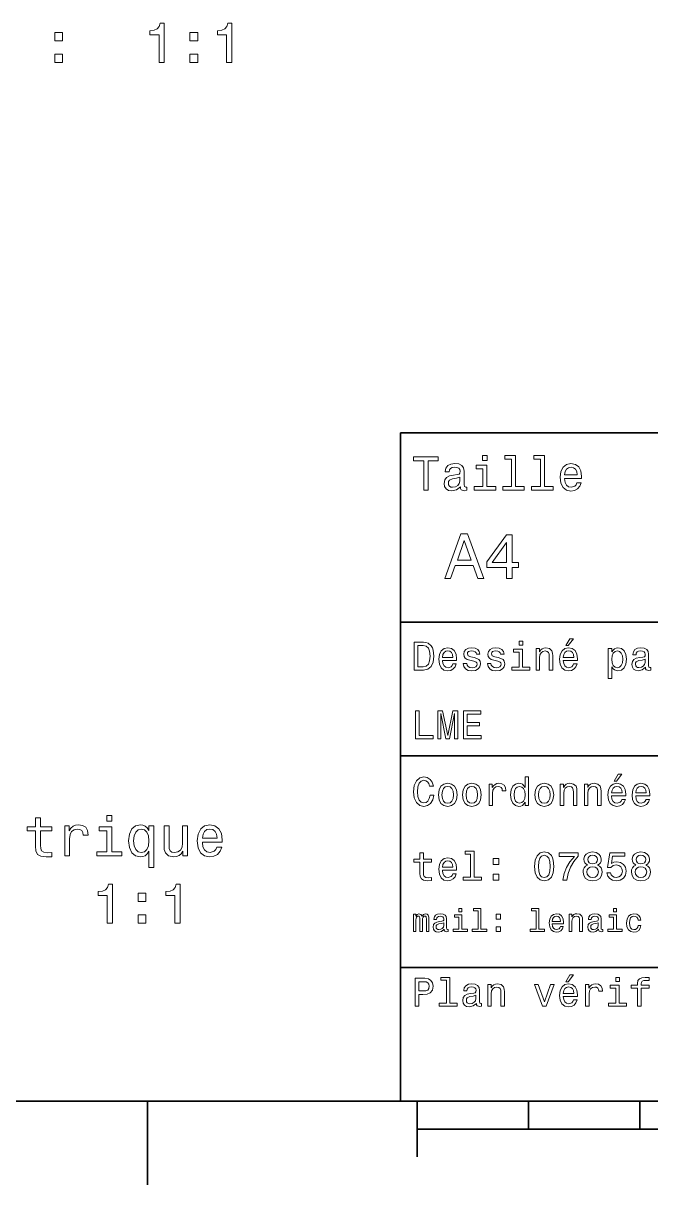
# Model space of a CAD drawing. Extents: x 0 to 297, y 0 to 210.
# Drawn here: x 63.1 to 119.5, y 2.5 to 106.7 of the extents above; entities that cross this region are included whole.
import ezdxf

# ---------------------------------------------------------------- set-up
doc = ezdxf.new("R2010")
doc.units = 0

msp = doc.modelspace()

# ---------------------------------------------------------------- linework, layer by layer
at = {"color": 7, "lineweight": 35}
for p, q in [((97, 10), (97, 70)), ((97, 70), (287, 70)), ((97, 53), (162, 53)), ((97, 41), (162, 41)), ((97, 22), (162, 22)), ((10, 10), (287, 10)), ((97, 10), (287, 10)), ((98.5, 7.5), (198.5, 7.5))]:
    msp.add_line(p, q, dxfattribs=at)
at = {"color": 7, "lineweight": 35, "ltscale": 0.1875}
msp.add_line((74.300003, 10), (74.300003, 2.5), dxfattribs=at)
at = {"color": 7, "lineweight": 35, "ltscale": 0.125}
msp.add_line((98.5, 10), (98.5, 5), dxfattribs=at)
at = {"color": 7, "lineweight": 35, "ltscale": 0.0625}
for p, q in [((108.5, 10), (108.5, 7.5)), ((118.5, 10), (118.5, 7.5))]:
    msp.add_line(p, q, dxfattribs=at)
at = {"color": 7, "lineweight": 13}
for points in [[(75.332977, 103.223328), (75.791908, 103.223328), (75.791908, 106.748543), (75.448975, 106.748543), (75.358192, 106.44091), (75.176636, 106.234131), (74.899261, 106.113098), (74.515976, 106.072754), (74.515976, 105.714684), (75.332977, 105.714684)], [(81.405022, 103.223328), (81.863953, 103.223328), (81.863953, 106.748543), (81.521011, 106.748543), (81.430237, 106.44091), (81.24868, 106.234131), (80.971298, 106.113098), (80.588013, 106.072754), (80.588013, 105.714684), (81.405022, 105.714684)], [(65.967705, 105.180099), (66.663666, 105.180099), (66.663666, 105.931541), (65.967705, 105.931541)], [(78.111794, 105.180099), (78.807755, 105.180099), (78.807755, 105.931541), (78.111794, 105.931541)], [(65.967705, 103.223328), (66.663666, 103.223328), (66.663666, 103.97477), (65.967705, 103.97477)], [(78.111794, 103.223328), (78.807755, 103.223328), (78.807755, 103.97477), (78.111794, 103.97477)], [(99.102303, 64.837173), (99.5, 64.837173), (99.5, 67.47406), (100.407784, 67.47406), (100.407784, 67.837173), (98.190201, 67.837173), (98.190201, 67.47406), (99.102303, 67.47406)], [(104.786743, 67.940918), (104.384727, 67.940918), (104.384727, 67.508644), (104.786743, 67.508644)], [(106.969742, 67.621033), (106.969742, 65.157059), (106.187317, 65.157059), (106.187317, 64.837173), (108.128242, 64.837173), (108.128242, 65.157059), (107.350143, 65.157059), (107.350143, 67.940918), (106.373199, 67.940918), (106.373199, 67.621033)], [(109.572044, 67.621033), (109.572044, 65.157059), (108.789627, 65.157059), (108.789627, 64.837173), (110.730545, 64.837173), (110.730545, 65.157059), (109.952454, 65.157059), (109.952454, 67.940918), (108.975502, 67.940918), (108.975502, 67.621033)], [(102.387611, 65.139771), (102.387611, 65.126801), (102.409225, 64.979828), (102.47406, 64.876076), (102.746399, 64.793945), (102.958214, 64.828529), (102.958214, 65.122475), (102.867432, 65.109505), (102.746399, 65.165703), (102.724785, 65.338615), (102.724785, 66.540344), (102.672913, 66.84726), (102.521614, 67.0634), (102.257927, 67.193085), (101.886169, 67.240631), (101.523056, 67.188759), (101.255043, 67.041786), (101.086456, 66.812675), (101.030258, 66.510086), (101.030258, 66.484146), (101.371758, 66.484146), (101.402016, 66.665703), (101.497116, 66.795387), (101.65274, 66.873199), (101.873199, 66.903458), (102.085014, 66.881844), (102.236313, 66.817001), (102.327087, 66.704605), (102.357346, 66.548988), (102.340057, 66.367432), (102.270897, 66.276657), (102.097984, 66.233429), (101.773773, 66.198845), (101.402016, 66.121033), (101.138329, 65.982704), (100.982712, 65.766571), (100.935158, 65.446686), (100.978386, 65.161385), (101.112389, 64.949562), (101.328529, 64.815559), (101.626801, 64.768013), (102.028816, 64.858788)], [(104.773773, 65.157059), (104.773773, 67.080688), (103.796829, 67.080688), (103.796829, 66.756485), (104.393372, 66.756485), (104.393372, 65.157059), (103.615273, 65.157059), (103.615273, 64.837173), (105.560516, 64.837173), (105.560516, 65.157059)], [(111.750717, 65.887604), (113.272339, 65.887604), (113.276657, 66.064842), (113.207497, 66.561958), (113.017288, 66.933716), (112.714699, 67.158501), (112.312683, 67.240631), (111.919312, 67.154175), (111.616714, 66.912102), (111.422188, 66.51873), (111.353027, 66), (111.41787, 65.4683), (111.612396, 65.079247), (111.91066, 64.837173), (112.299713, 64.755043), (112.636887, 64.811234), (112.913544, 64.958214), (113.116714, 65.191643), (113.233429, 65.502876), (112.857346, 65.502876), (112.779541, 65.329971), (112.667145, 65.200287), (112.34726, 65.096542), (112.100868, 65.144089), (111.914986, 65.295387), (111.793945, 65.541786), (111.750717, 65.874634)], [(111.750717, 66.207489), (111.798271, 66.50576), (111.914986, 66.726219), (112.092216, 66.860229), (112.325653, 66.907776), (112.554756, 66.860229), (112.731987, 66.726219), (112.840057, 66.50576), (112.878967, 66.207489)], [(102.344383, 65.649857), (102.292511, 65.425072), (102.154182, 65.252159), (101.946686, 65.139771), (101.691643, 65.100861), (101.527374, 65.122475), (101.41066, 65.191643), (101.337173, 65.312675), (101.315559, 65.481262), (101.332855, 65.632561), (101.402016, 65.740631), (101.678673, 65.861671), (102.028816, 65.913544), (102.344383, 66.017288)], [(100.982712, 56.9049), (101.51297, 56.9049), (101.933716, 58.080692), (103.530258, 58.080692), (103.951012, 56.9049), (104.492798, 56.9049), (103.028816, 60.910664), (102.440926, 60.910664)], [(106.521614, 56.9049), (107.040344, 56.9049), (107.040344, 57.896255), (107.610954, 57.896255), (107.610954, 58.357349), (107.040344, 58.357349), (107.040344, 60.818443), (106.515854, 60.818443), (104.763687, 58.403458), (104.763687, 57.896255), (106.521614, 57.896255)], [(102.118156, 58.570606), (102.734871, 60.334293), (103.351585, 58.570606)], [(105.247841, 58.357349), (106.521614, 60.149857), (106.521614, 58.357349)], [(99.080688, 51.190563), (98.248558, 51.190563), (98.248558, 48.690563), (99.080688, 48.690563), (99.473343, 48.769814), (99.765129, 49.011169), (99.945244, 49.40382), (100.010086, 49.940563), (99.952446, 50.488113), (99.880402, 50.70425), (99.779541, 50.877163), (99.487755, 51.111313), (99.296829, 51.168949)], [(107.992798, 51.27702), (107.657784, 51.27702), (107.657784, 50.916786), (107.992798, 50.916786)], [(111.84726, 50.88797), (112.059799, 50.88797), (112.560516, 51.500362), (112.207489, 51.500362)], [(99.055473, 50.891571), (99.329254, 50.837536), (99.516571, 50.671829), (99.628242, 50.376442), (99.664268, 49.940563), (99.624641, 49.519093), (99.51297, 49.223705), (99.322044, 49.047192), (99.055473, 48.989555), (98.583572, 48.989555), (98.583572, 50.891571)], [(100.784584, 49.565922), (102.052597, 49.565922), (102.056198, 49.713619), (101.998558, 50.127884), (101.840057, 50.437683), (101.587898, 50.625), (101.252884, 50.693443), (100.925072, 50.621399), (100.672913, 50.41967), (100.510803, 50.091862), (100.453171, 49.659584), (100.507202, 49.216499), (100.669312, 48.892292), (100.91787, 48.690563), (101.242073, 48.62212), (101.523056, 48.668949), (101.753601, 48.791428), (101.922913, 48.98595), (102.020172, 49.245319), (101.706772, 49.245319), (101.64193, 49.101227), (101.548271, 48.993156), (101.2817, 48.9067), (101.07637, 48.946327), (100.921471, 49.072407), (100.820602, 49.27774), (100.784584, 49.555115)], [(100.784584, 49.832493), (100.824211, 50.081055), (100.921471, 50.264771), (101.069168, 50.376442), (101.263687, 50.416069), (101.454613, 50.376442), (101.602303, 50.264771), (101.69236, 50.081055), (101.724785, 49.832493)], [(103.623199, 49.818085), (103.317001, 49.890129), (103.090057, 49.972984), (103.014412, 50.142292), (103.036026, 50.261169), (103.111671, 50.347622), (103.234146, 50.401657), (103.41066, 50.423271), (103.579971, 50.401657), (103.713257, 50.336815), (103.799713, 50.239555), (103.835732, 50.109871), (104.145531, 50.109871), (104.145531, 50.117077), (104.091499, 50.351227), (103.943802, 50.534943), (103.713257, 50.650219), (103.41066, 50.693443), (103.104469, 50.650219), (102.881126, 50.531342), (102.740631, 50.354828), (102.697403, 50.131485), (102.729828, 49.915348), (102.830688, 49.76405), (102.996399, 49.655983), (103.237755, 49.580334), (103.590775, 49.493877), (103.806915, 49.40382), (103.864555, 49.331772), (103.886169, 49.223705), (103.853745, 49.09042), (103.767288, 48.989555), (103.626801, 48.924713), (103.439484, 48.903099), (103.241356, 48.924713), (103.09726, 49.000362), (103, 49.122841), (102.960373, 49.292149), (102.654175, 49.292149), (102.704613, 49.003963), (102.852303, 48.795029), (103.086456, 48.668949), (103.41066, 48.62212), (103.749283, 48.668949), (103.997841, 48.795029), (104.149139, 48.996758), (104.203171, 49.259727), (104.163544, 49.486671), (104.051872, 49.641571), (103.868156, 49.742435)], [(105.791786, 49.818085), (105.485588, 49.890129), (105.258644, 49.972984), (105.182999, 50.142292), (105.204613, 50.261169), (105.280258, 50.347622), (105.40274, 50.401657), (105.579254, 50.423271), (105.748558, 50.401657), (105.881844, 50.336815), (105.9683, 50.239555), (106.004326, 50.109871), (106.314117, 50.109871), (106.314117, 50.117077), (106.260086, 50.351227), (106.112396, 50.534943), (105.881844, 50.650219), (105.579254, 50.693443), (105.273056, 50.650219), (105.049713, 50.531342), (104.909225, 50.354828), (104.865997, 50.131485), (104.898415, 49.915348), (104.999283, 49.76405), (105.164986, 49.655983), (105.406342, 49.580334), (105.759369, 49.493877), (105.975502, 49.40382), (106.033142, 49.331772), (106.054756, 49.223705), (106.022339, 49.09042), (105.935883, 48.989555), (105.795387, 48.924713), (105.60807, 48.903099), (105.409943, 48.924713), (105.265854, 49.000362), (105.168587, 49.122841), (105.12896, 49.292149), (104.822769, 49.292149), (104.873199, 49.003963), (105.020897, 48.795029), (105.255043, 48.668949), (105.579254, 48.62212), (105.91787, 48.668949), (106.166428, 48.795029), (106.317726, 48.996758), (106.371758, 49.259727), (106.33213, 49.486671), (106.220459, 49.641571), (106.036743, 49.742435)], [(107.981987, 48.957134), (107.981987, 50.560158), (107.16787, 50.560158), (107.16787, 50.289986), (107.664986, 50.289986), (107.664986, 48.957134), (107.016571, 48.957134), (107.016571, 48.690563), (108.637611, 48.690563), (108.637611, 48.957134)], [(109.181557, 48.690563), (109.498558, 48.690563), (109.498558, 49.807278), (109.530983, 50.063042), (109.635445, 50.250362), (109.797546, 50.365635), (110.013687, 50.408863), (110.1866, 50.372841), (110.29467, 50.275578), (110.348701, 50.113472), (110.366714, 49.897335), (110.366714, 48.690563), (110.683716, 48.690563), (110.683716, 49.962177), (110.669312, 50.217941), (110.604469, 50.430477), (110.39193, 50.625), (110.060516, 50.693443), (109.876801, 50.668228), (109.721901, 50.599785), (109.588615, 50.484512), (109.484146, 50.329613), (109.484146, 50.625), (109.181557, 50.625)], [(111.627518, 49.565922), (112.895531, 49.565922), (112.899132, 49.713619), (112.841499, 50.127884), (112.682999, 50.437683), (112.430832, 50.625), (112.095825, 50.693443), (111.768013, 50.621399), (111.515854, 50.41967), (111.353745, 50.091862), (111.296112, 49.659584), (111.350143, 49.216499), (111.512245, 48.892292), (111.760803, 48.690563), (112.085014, 48.62212), (112.365997, 48.668949), (112.596542, 48.791428), (112.765854, 48.98595), (112.863113, 49.245319), (112.549713, 49.245319), (112.484871, 49.101227), (112.391212, 48.993156), (112.124641, 48.9067), (111.919312, 48.946327), (111.764412, 49.072407), (111.663544, 49.27774), (111.627518, 49.555115)], [(111.627518, 49.832493), (111.667145, 50.081055), (111.764412, 50.264771), (111.912102, 50.376442), (112.106628, 50.416069), (112.297546, 50.376442), (112.445244, 50.264771), (112.535301, 50.081055), (112.567726, 49.832493)], [(115.986313, 50.326012), (115.986313, 50.625), (115.669312, 50.625), (115.669312, 47.941284), (115.986313, 47.941284), (115.986313, 48.98595), (116.097984, 48.816643), (116.22406, 48.704971), (116.541069, 48.62212), (116.843658, 48.690563), (117.081413, 48.895893), (117.236313, 49.2201), (117.293945, 49.659584), (117.236313, 50.095463), (117.081413, 50.41967), (116.843658, 50.621399), (116.541069, 50.693443), (116.368156, 50.671829), (116.220459, 50.603386), (116.094383, 50.488113)], [(116.48703, 48.9067), (116.274498, 48.953533), (116.119598, 49.097622), (116.022339, 49.331772), (115.989914, 49.659584), (116.022339, 49.983791), (116.119598, 50.217941), (116.274498, 50.358429), (116.48703, 50.408863), (116.681557, 50.358429), (116.836456, 50.21434), (116.933716, 49.98019), (116.969742, 49.659584), (116.933716, 49.335377), (116.836456, 49.097622), (116.681557, 48.953533)], [(119.005043, 48.942726), (119.005043, 48.931919), (119.023056, 48.809441), (119.077087, 48.722984), (119.304031, 48.654541), (119.480545, 48.683357), (119.480545, 48.928314), (119.4049, 48.917507), (119.304031, 48.96434), (119.286026, 49.108429), (119.286026, 50.109871), (119.242798, 50.365635), (119.116714, 50.54575), (118.896973, 50.65382), (118.587173, 50.693443), (118.284584, 50.650219), (118.061241, 50.52774), (117.920746, 50.336815), (117.873917, 50.084656), (117.873917, 50.063042), (118.158501, 50.063042), (118.183716, 50.21434), (118.26297, 50.322407), (118.392654, 50.387249), (118.57637, 50.412464), (118.752884, 50.394455), (118.878967, 50.34042), (118.954613, 50.246758), (118.979828, 50.117077), (118.965416, 49.965778), (118.907784, 49.890129), (118.763687, 49.854107), (118.493515, 49.825291), (118.183716, 49.760448), (117.963974, 49.645176), (117.834297, 49.465057), (117.79467, 49.19849), (117.830688, 48.960735), (117.942368, 48.784222), (118.122482, 48.67255), (118.37104, 48.632927), (118.706055, 48.708576)], [(118.969025, 49.367798), (118.925797, 49.180477), (118.810516, 49.036385), (118.637611, 48.942726), (118.425072, 48.910305), (118.288185, 48.928314), (118.190926, 48.98595), (118.129684, 49.086815), (118.111671, 49.227306), (118.126083, 49.353386), (118.183716, 49.443443), (118.414268, 49.544312), (118.706055, 49.587536), (118.969025, 49.673992)], [(98.353027, 42.530979), (99.959656, 42.530979), (99.959656, 42.833572), (98.684441, 42.833572), (98.684441, 45.030979), (98.353027, 45.030979)], [(100.352303, 42.530979), (100.629684, 42.530979), (100.629684, 44.80043), (101.097984, 42.530979), (101.407784, 42.530979), (101.872482, 44.80043), (101.872482, 42.530979), (102.153458, 42.530979), (102.153458, 45.030979), (101.713974, 45.030979), (101.252884, 42.826366), (100.795387, 45.030979), (100.352303, 45.030979)], [(102.664986, 42.530979), (104.25, 42.530979), (104.25, 42.833572), (102.996399, 42.833572), (102.996399, 43.680115), (104.113113, 43.680115), (104.113113, 43.979107), (102.996399, 43.979107), (102.996399, 44.728386), (104.221184, 44.728386), (104.221184, 45.030979), (102.664986, 45.030979)], [(99.66787, 37.460373), (99.595818, 37.15778), (99.476944, 36.941643), (99.311241, 36.808357), (99.116714, 36.765129), (98.882568, 36.829971), (98.698845, 37.024494), (98.57637, 37.341499), (98.536743, 37.780979), (98.57637, 38.216858), (98.695244, 38.537464), (98.87896, 38.731987), (99.116714, 38.80043), (99.289627, 38.764408), (99.437317, 38.663544), (99.552597, 38.501442), (99.631844, 38.278099), (99.97406, 38.278099), (99.865997, 38.620316), (99.678673, 38.879681), (99.422913, 39.041786), (99.116714, 39.099422), (98.734871, 39.009365), (98.443085, 38.757202), (98.25576, 38.342937), (98.190926, 37.780979), (98.25576, 37.219021), (98.443085, 36.804756), (98.734871, 36.548992), (99.116714, 36.462536), (99.451729, 36.530979), (99.721901, 36.721901), (99.912827, 37.035301), (100.013687, 37.460373)], [(108.201729, 36.829971), (108.201729, 36.530979), (108.51873, 36.530979), (108.51873, 39.117435), (108.20533, 39.117435), (108.20533, 38.170029), (107.963974, 38.443802), (107.816284, 38.508644), (107.646973, 38.533859), (107.340775, 38.461815), (107.103027, 38.260086), (106.948128, 37.935879), (106.894089, 37.5), (106.948128, 37.064121), (107.103027, 36.736309), (107.340775, 36.530979), (107.646973, 36.462536), (107.816284, 36.487751), (107.967575, 36.552593)], [(116.184441, 38.728386), (116.396973, 38.728386), (116.897697, 39.340778), (116.54467, 39.340778)], [(100.413544, 37.496399), (100.471184, 37.056915), (100.636887, 36.732708), (100.899857, 36.530979), (101.252884, 36.462536), (101.602303, 36.530979), (101.865273, 36.729107), (102.030983, 37.053314), (102.092216, 37.496399), (102.030983, 37.935879), (101.865273, 38.263687), (101.602303, 38.461815), (101.252884, 38.533859), (100.899857, 38.461815), (100.636887, 38.260086), (100.471184, 37.935879)], [(100.737755, 37.5), (100.770172, 37.824207), (100.87104, 38.058357), (101.033142, 38.20245), (101.252884, 38.25288), (101.469017, 38.20245), (101.631126, 38.061958), (101.731987, 37.824207), (101.768013, 37.5), (101.731987, 37.172188), (101.631126, 36.934437), (101.469017, 36.790344), (101.252884, 36.743515), (101.033142, 36.790344), (100.87104, 36.934437), (100.770172, 37.172188)], [(102.58213, 37.496399), (102.639771, 37.056915), (102.805473, 36.732708), (103.068443, 36.530979), (103.421471, 36.462536), (103.770897, 36.530979), (104.033859, 36.729107), (104.19957, 37.053314), (104.260803, 37.496399), (104.19957, 37.935879), (104.033859, 38.263687), (103.770897, 38.461815), (103.421471, 38.533859), (103.068443, 38.461815), (102.805473, 38.260086), (102.639771, 37.935879)], [(102.906342, 37.5), (102.938759, 37.824207), (103.039627, 38.058357), (103.201729, 38.20245), (103.421471, 38.25288), (103.637611, 38.20245), (103.799713, 38.061958), (103.900574, 37.824207), (103.9366, 37.5), (103.900574, 37.172188), (103.799713, 36.934437), (103.637611, 36.790344), (103.421471, 36.743515), (103.201729, 36.790344), (103.039627, 36.934437), (102.938759, 37.172188)], [(104.963257, 36.530979), (105.280258, 36.530979), (105.280258, 37.636887), (105.312683, 37.903458), (105.409943, 38.094379), (105.568443, 38.209652), (105.780983, 38.249279), (105.939484, 38.224064), (106.058357, 38.152016), (106.130402, 38.029537), (106.155617, 37.863831), (106.476227, 37.863831), (106.432999, 38.155621), (106.314117, 38.364552), (106.115997, 38.490635), (105.845825, 38.533859), (105.662102, 38.505043), (105.503601, 38.432995), (105.363113, 38.310516), (105.251442, 38.144814), (105.251442, 38.465416), (104.963257, 38.465416)], [(107.701012, 38.249279), (107.909943, 38.198845), (108.068443, 38.058357), (108.162102, 37.824207), (108.198128, 37.5), (108.162102, 37.172188), (108.068443, 36.938038), (107.909943, 36.793949), (107.701012, 36.747116), (107.502884, 36.793949), (107.351585, 36.938038), (107.250717, 37.175793), (107.2183, 37.5), (107.250717, 37.820606), (107.351585, 38.054756), (107.502884, 38.198845)], [(109.087898, 37.496399), (109.145531, 37.056915), (109.311241, 36.732708), (109.574203, 36.530979), (109.927231, 36.462536), (110.276657, 36.530979), (110.539627, 36.729107), (110.70533, 37.053314), (110.766571, 37.496399), (110.70533, 37.935879), (110.539627, 38.263687), (110.276657, 38.461815), (109.927231, 38.533859), (109.574203, 38.461815), (109.311241, 38.260086), (109.145531, 37.935879)], [(109.412102, 37.5), (109.444527, 37.824207), (109.545387, 38.058357), (109.707489, 38.20245), (109.927231, 38.25288), (110.143372, 38.20245), (110.305473, 38.061958), (110.406342, 37.824207), (110.44236, 37.5), (110.406342, 37.172188), (110.305473, 36.934437), (110.143372, 36.790344), (109.927231, 36.743515), (109.707489, 36.790344), (109.545387, 36.934437), (109.444527, 37.172188)], [(111.350143, 36.530979), (111.667145, 36.530979), (111.667145, 37.647694), (111.69957, 37.903458), (111.804031, 38.090778), (111.966141, 38.206051), (112.182274, 38.249279), (112.355186, 38.213257), (112.463257, 38.115993), (112.517288, 37.953888), (112.535301, 37.737751), (112.535301, 36.530979), (112.852303, 36.530979), (112.852303, 37.802593), (112.837898, 38.058357), (112.773056, 38.270893), (112.560516, 38.465416), (112.229103, 38.533859), (112.045387, 38.508644), (111.890488, 38.440201), (111.757202, 38.324928), (111.65274, 38.170029), (111.65274, 38.465416), (111.350143, 38.465416)], [(113.51873, 36.530979), (113.835732, 36.530979), (113.835732, 37.647694), (113.868156, 37.903458), (113.972626, 38.090778), (114.134727, 38.206051), (114.350861, 38.249279), (114.523773, 38.213257), (114.631844, 38.115993), (114.685883, 37.953888), (114.703888, 37.737751), (114.703888, 36.530979), (115.020889, 36.530979), (115.020889, 37.802593), (115.006485, 38.058357), (114.941643, 38.270893), (114.729111, 38.465416), (114.39769, 38.533859), (114.213974, 38.508644), (114.059082, 38.440201), (113.925789, 38.324928), (113.821327, 38.170029), (113.821327, 38.465416), (113.51873, 38.465416)], [(115.964699, 37.406338), (117.232712, 37.406338), (117.236313, 37.554035), (117.178673, 37.9683), (117.020172, 38.278099), (116.768013, 38.465416), (116.432999, 38.533859), (116.105186, 38.461815), (115.853027, 38.260086), (115.690918, 37.932278), (115.633286, 37.5), (115.687317, 37.056915), (115.849426, 36.732708), (116.097984, 36.530979), (116.422188, 36.462536), (116.703171, 36.509365), (116.933716, 36.631844), (117.103027, 36.826366), (117.200287, 37.085735), (116.886887, 37.085735), (116.822044, 36.941643), (116.728386, 36.833572), (116.461815, 36.747116), (116.256485, 36.786743), (116.101585, 36.912823), (116.000717, 37.118156), (115.964699, 37.395531)], [(115.964699, 37.672909), (116.004318, 37.921471), (116.101585, 38.105186), (116.249283, 38.216858), (116.443802, 38.256485), (116.634727, 38.216858), (116.782425, 38.105186), (116.872482, 37.921471), (116.9049, 37.672909)], [(118.133286, 37.406338), (119.401299, 37.406338), (119.4049, 37.554035), (119.34726, 37.9683), (119.188766, 38.278099), (118.9366, 38.465416), (118.601585, 38.533859), (118.273773, 38.461815), (118.021614, 38.260086), (117.859512, 37.932278), (117.801872, 37.5), (117.855911, 37.056915), (118.018013, 36.732708), (118.266571, 36.530979), (118.590775, 36.462536), (118.871758, 36.509365), (119.10231, 36.631844), (119.271614, 36.826366), (119.368881, 37.085735), (119.055481, 37.085735), (118.990631, 36.941643), (118.896973, 36.833572), (118.630402, 36.747116), (118.425072, 36.786743), (118.270172, 36.912823), (118.169312, 37.118156), (118.133286, 37.395531)], [(118.133286, 37.672909), (118.172913, 37.921471), (118.270172, 38.105186), (118.41787, 38.216858), (118.612396, 38.256485), (118.803314, 38.216858), (118.951012, 38.105186), (119.041069, 37.921471), (119.073486, 37.672909)], [(71.105484, 35.635067), (70.636467, 35.635067), (70.636467, 35.130745), (71.105484, 35.130745)], [(64.25679, 34.253223), (64.25679, 32.896595), (64.287048, 32.457836), (64.428253, 32.155239), (64.710678, 31.978727), (65.189781, 31.918209), (65.714279, 31.943426), (65.714279, 32.32671), (65.330994, 32.296452), (64.983009, 32.336796), (64.79641, 32.462879), (64.715721, 32.674694), (64.700592, 32.972244), (64.700592, 34.253223), (65.714279, 34.253223), (65.714279, 34.631466), (64.700592, 34.631466), (64.700592, 35.423252), (64.25679, 35.423252), (64.25679, 34.631466), (63.490215, 34.631466), (63.490215, 34.253223)], [(66.864136, 32.01403), (67.307938, 32.01403), (67.307938, 33.562302), (67.353325, 33.935501), (67.489494, 34.202789), (67.711395, 34.364174), (68.008942, 34.419651), (68.23085, 34.384346), (68.397278, 34.283482), (68.498138, 34.112015), (68.533447, 33.880024), (68.982285, 33.880024), (68.921768, 34.288525), (68.755341, 34.581032), (68.477966, 34.757545), (68.099724, 34.818066), (67.842522, 34.777718), (67.620621, 34.676853), (67.423935, 34.505386), (67.267593, 34.273396), (67.267593, 34.722244), (66.864136, 34.722244)], [(71.090363, 32.38723), (71.090363, 34.631466), (69.950592, 34.631466), (69.950592, 34.253223), (70.646553, 34.253223), (70.646553, 32.38723), (69.73877, 32.38723), (69.73877, 32.01403), (72.008224, 32.01403), (72.008224, 32.38723)], [(74.434021, 34.303658), (74.277679, 34.530602), (74.101166, 34.691986), (73.894394, 34.782761), (73.657364, 34.818066), (73.228683, 34.717201), (72.895828, 34.43478), (72.67897, 33.980888), (72.603325, 33.370659), (72.67897, 32.755386), (72.895828, 32.301495), (73.228683, 32.01403), (73.657364, 31.918209), (73.894394, 31.948469), (74.096123, 32.034203), (74.272629, 32.190544), (74.434021, 32.427574), (74.434021, 30.965038), (74.877823, 30.965038), (74.877823, 34.722244), (74.434021, 34.722244)], [(73.05722, 33.370659), (73.1026, 33.819508), (73.24382, 34.147316), (73.455627, 34.349045), (73.733009, 34.419651), (74.025513, 34.349045), (74.247421, 34.152359), (74.37854, 33.824551), (74.42897, 33.370659), (74.37854, 32.911724), (74.247421, 32.583916), (74.025513, 32.382187), (73.733009, 32.316624), (73.455627, 32.382187), (73.24382, 32.583916), (73.1026, 32.916767)], [(77.893669, 34.722244), (77.449867, 34.722244), (77.449867, 33.158844), (77.399429, 32.795731), (77.253181, 32.533482), (77.02623, 32.372101), (76.728683, 32.321667), (76.491653, 32.362015), (76.340355, 32.483051), (76.254623, 32.689823), (76.234451, 32.98233), (76.234451, 34.722244), (75.790649, 34.722244), (75.790649, 32.941986), (75.805771, 32.583916), (75.901596, 32.286366), (76.194107, 32.01403), (76.663124, 31.918209), (76.915283, 31.953512), (77.132141, 32.044289), (77.318741, 32.20063), (77.470039, 32.427574), (77.470039, 32.01403), (77.893669, 32.01403)], [(79.230125, 33.239536), (81.005341, 33.239536), (81.010384, 33.446308), (80.929688, 34.026279), (80.707794, 34.459995), (80.354767, 34.722244), (79.885742, 34.818066), (79.426811, 34.717201), (79.073784, 34.43478), (78.84684, 33.975845), (78.766144, 33.370659), (78.841797, 32.750343), (79.068741, 32.296452), (79.416725, 32.01403), (79.870613, 31.918209), (80.263992, 31.98377), (80.586754, 32.155239), (80.823784, 32.427574), (80.959953, 32.790688), (80.521194, 32.790688), (80.430412, 32.588959), (80.299286, 32.43766), (79.926086, 32.316624), (79.638626, 32.372101), (79.421768, 32.548615), (79.280556, 32.836075), (79.230125, 33.224403)], [(79.230125, 33.612732), (79.285599, 33.960716), (79.421768, 34.217922), (79.62854, 34.37426), (79.900879, 34.429737), (80.168167, 34.37426), (80.374939, 34.217922), (80.501022, 33.960716), (80.546402, 33.612732)], [(103.306198, 32.170029), (103.306198, 30.116714), (102.654175, 30.116714), (102.654175, 29.850143), (104.271614, 29.850143), (104.271614, 30.116714), (103.623199, 30.116714), (103.623199, 32.4366), (102.809074, 32.4366), (102.809074, 32.170029)], [(109.059074, 31.071325), (109.113113, 30.505762), (109.282425, 30.102304), (109.552597, 29.857347), (109.927231, 29.778097), (110.298271, 29.857347), (110.568443, 30.102304), (110.734146, 30.505762), (110.791786, 31.071325), (110.734146, 31.633286), (110.665703, 31.856628), (110.568443, 32.040344), (110.298271, 32.285301), (109.927231, 32.368156), (109.552597, 32.285301), (109.282425, 32.036743), (109.113113, 31.633286)], [(113.817726, 31.197405), (113.634003, 31.09654), (113.507927, 30.956051), (113.428673, 30.779539), (113.403458, 30.567001), (113.461098, 30.246397), (113.626801, 29.997837), (113.896973, 29.839336), (114.264404, 29.778097), (114.628242, 29.839336), (114.898415, 29.997837), (115.064117, 30.246397), (115.125359, 30.567001), (115.096542, 30.779539), (115.020889, 30.956051), (114.891212, 31.09654), (114.71109, 31.197405), (114.855186, 31.283861), (114.956055, 31.402737), (115.017288, 31.546829), (115.038902, 31.723343), (114.98127, 31.979107), (114.829971, 32.184437), (114.585014, 32.317722), (114.264404, 32.368156), (113.940201, 32.317722), (113.695244, 32.184437), (113.540344, 31.979107), (113.486313, 31.723343), (113.504318, 31.546829), (113.565559, 31.402737)], [(118.1549, 31.197405), (117.971184, 31.09654), (117.8451, 30.956051), (117.765854, 30.779539), (117.740631, 30.567001), (117.798271, 30.246397), (117.963974, 29.997837), (118.234146, 29.839336), (118.601585, 29.778097), (118.965416, 29.839336), (119.235596, 29.997837), (119.401299, 30.246397), (119.46254, 30.567001), (119.433716, 30.779539), (119.35807, 30.956051), (119.228386, 31.09654), (119.048271, 31.197405), (119.192368, 31.283861), (119.293228, 31.402737), (119.354469, 31.546829), (119.376083, 31.723343), (119.318443, 31.979107), (119.167145, 32.184437), (118.922195, 32.317722), (118.601585, 32.368156), (118.277374, 32.317722), (118.032425, 32.184437), (117.877525, 31.979107), (117.823486, 31.723343), (117.841499, 31.546829), (117.90274, 31.402737)], [(98.763687, 31.449568), (98.763687, 30.480547), (98.785301, 30.167147), (98.886169, 29.951008), (99.087898, 29.824926), (99.430115, 29.7817), (99.804756, 29.799711), (99.804756, 30.073486), (99.530983, 30.051872), (99.282417, 30.08069), (99.149132, 30.170748), (99.091499, 30.322046), (99.080688, 30.534582), (99.080688, 31.449568), (99.804756, 31.449568), (99.804756, 31.71974), (99.080688, 31.71974), (99.080688, 32.285301), (98.763687, 32.285301), (98.763687, 31.71974), (98.216141, 31.71974), (98.216141, 31.449568)], [(100.784584, 30.725504), (102.052597, 30.725504), (102.056198, 30.873198), (101.998558, 31.287464), (101.840057, 31.597261), (101.587898, 31.784582), (101.252884, 31.853025), (100.925072, 31.780979), (100.672913, 31.57925), (100.510803, 31.25144), (100.453171, 30.819164), (100.507202, 30.37608), (100.669312, 30.051872), (100.91787, 29.850143), (101.242073, 29.7817), (101.523056, 29.828529), (101.753601, 29.951008), (101.922913, 30.145533), (102.020172, 30.404898), (101.706772, 30.404898), (101.64193, 30.260807), (101.548271, 30.152737), (101.2817, 30.066282), (101.07637, 30.105907), (100.921471, 30.231987), (100.820602, 30.437319), (100.784584, 30.714697)], [(100.784584, 30.992075), (100.824211, 31.240633), (100.921471, 31.424351), (101.069168, 31.536022), (101.263687, 31.575647), (101.454613, 31.536022), (101.602303, 31.424351), (101.69236, 31.240633), (101.724785, 30.992075)], [(105.341499, 31.247837), (105.838615, 31.247837), (105.838615, 31.784582), (105.341499, 31.784582)], [(109.4049, 31.071325), (109.433716, 31.507204), (109.523773, 31.820604), (109.685883, 32.004322), (109.927231, 32.069164), (110.164986, 32.004322), (110.327087, 31.820604), (110.417145, 31.507204), (110.445969, 31.071325), (110.417145, 30.631844), (110.327087, 30.318443), (110.164986, 30.134726), (109.927231, 30.073486), (109.685883, 30.134726), (109.523773, 30.318443), (109.433716, 30.631844)], [(111.5951, 29.850143), (111.958931, 29.850143), (112.077812, 30.444523), (112.286743, 30.999279), (112.58213, 31.514408), (112.967575, 31.997118), (112.967575, 32.296108), (111.252884, 32.296108), (111.252884, 31.9683), (112.621758, 31.9683), (112.225502, 31.481987), (111.926514, 30.974062), (111.717575, 30.433718)], [(113.828529, 31.694523), (113.857346, 31.853025), (113.943802, 31.975504), (114.080688, 32.051151), (114.264404, 32.079971), (114.444527, 32.051151), (114.581413, 31.975504), (114.66787, 31.853025), (114.700287, 31.694523), (114.66787, 31.532419), (114.581413, 31.40634), (114.444527, 31.323486), (114.264404, 31.298271), (114.080688, 31.327089), (113.943802, 31.40634), (113.857346, 31.532419)], [(115.539627, 30.502161), (115.618874, 30.206772), (115.795387, 29.976225), (116.054756, 29.832132), (116.386169, 29.778097), (116.75, 29.842939), (117.034584, 30.019451), (117.214699, 30.300432), (117.283142, 30.660662), (117.221901, 30.995676), (117.048996, 31.258644), (116.778816, 31.427954), (116.429398, 31.489193), (116.159225, 31.445965), (115.950287, 31.327089), (116.051155, 32.000721), (117.146255, 32.000721), (117.146255, 32.296108), (115.809799, 32.296108), (115.611671, 30.970461), (115.899857, 30.970461), (116.108788, 31.139769), (116.375359, 31.201008), (116.605911, 31.161383), (116.782425, 31.046108), (116.894089, 30.869596), (116.933716, 30.642651), (116.894089, 30.415705), (116.778816, 30.239193), (116.60231, 30.127522), (116.375359, 30.087896), (116.184441, 30.113111), (116.036743, 30.195965), (115.928673, 30.325647), (115.874641, 30.502161)], [(118.16571, 31.694523), (118.194527, 31.853025), (118.280983, 31.975504), (118.41787, 32.051151), (118.601585, 32.079971), (118.7817, 32.051151), (118.918587, 31.975504), (119.005043, 31.853025), (119.03746, 31.694523), (119.005043, 31.532419), (118.918587, 31.40634), (118.7817, 31.323486), (118.601585, 31.298271), (118.41787, 31.327089), (118.280983, 31.40634), (118.194527, 31.532419)], [(105.341499, 29.850143), (105.838615, 29.850143), (105.838615, 30.386887), (105.341499, 30.386887)], [(113.749283, 30.574207), (113.7817, 30.765129), (113.886169, 30.909222), (114.048271, 31.002882), (114.264404, 31.035301), (114.476944, 31.002882), (114.639046, 30.909222), (114.743515, 30.765129), (114.779541, 30.574207), (114.743515, 30.368876), (114.639046, 30.213976), (114.476944, 30.113111), (114.264404, 30.08069), (114.048271, 30.113111), (113.886169, 30.213976), (113.7817, 30.368876)], [(118.086456, 30.574207), (118.118881, 30.765129), (118.223343, 30.909222), (118.385452, 31.002882), (118.601585, 31.035301), (118.814117, 31.002882), (118.976227, 30.909222), (119.080688, 30.765129), (119.116714, 30.574207), (119.080688, 30.368876), (118.976227, 30.213976), (118.814117, 30.113111), (118.601585, 30.08069), (118.385452, 30.113111), (118.223343, 30.213976), (118.118881, 30.368876)], [(70.686905, 25.967201), (71.145828, 25.967201), (71.145828, 29.492416), (70.802895, 29.492416), (70.712112, 29.18478), (70.530563, 28.978008), (70.253181, 28.856972), (69.869896, 28.816626), (69.869896, 28.458555), (70.686905, 28.458555)], [(76.758942, 25.967201), (77.21788, 25.967201), (77.21788, 29.492416), (76.874939, 29.492416), (76.784164, 29.18478), (76.6026, 28.978008), (76.325226, 28.856972), (75.94194, 28.816626), (75.94194, 28.458555), (76.758942, 28.458555)], [(73.465714, 27.923973), (74.161682, 27.923973), (74.161682, 28.675415), (73.465714, 28.675415)], [(102.524498, 27.293949), (102.256485, 27.293949), (102.256485, 27.005764), (102.524498, 27.005764)], [(103.979828, 27.080692), (103.979828, 25.438042), (103.458214, 25.438042), (103.458214, 25.224785), (104.752159, 25.224785), (104.752159, 25.438042), (104.233429, 25.438042), (104.233429, 27.293949), (103.58213, 27.293949), (103.58213, 27.080692)], [(109.184441, 27.080692), (109.184441, 25.438042), (108.662827, 25.438042), (108.662827, 25.224785), (109.956772, 25.224785), (109.956772, 25.438042), (109.438042, 25.438042), (109.438042, 27.293949), (108.786743, 27.293949), (108.786743, 27.080692)], [(116.403458, 27.293949), (116.135445, 27.293949), (116.135445, 27.005764), (116.403458, 27.005764)], [(73.465714, 25.967201), (74.161682, 25.967201), (74.161682, 26.718641), (73.465714, 26.718641)], [(98.170029, 25.224785), (98.403458, 25.224785), (98.403458, 26.259367), (98.41787, 26.414986), (98.461098, 26.527378), (98.527374, 26.59366), (98.613831, 26.619598), (98.682999, 26.596542), (98.729103, 26.538906), (98.752159, 26.440924), (98.760803, 26.311241), (98.760803, 25.224785), (98.979828, 25.224785), (98.979828, 26.259367), (98.99424, 26.412106), (99.03746, 26.524496), (99.106628, 26.59366), (99.193085, 26.619598), (99.262245, 26.596542), (99.308357, 26.538906), (99.337173, 26.311241), (99.337173, 25.224785), (99.570602, 25.224785), (99.570602, 26.293949), (99.556198, 26.515852), (99.510086, 26.685881), (99.41787, 26.789627), (99.268013, 26.827091), (99.092216, 26.769453), (98.956772, 26.602306), (98.850143, 26.766571), (98.671471, 26.827091), (98.507202, 26.769453), (98.394814, 26.60807), (98.394814, 26.772335), (98.170029, 26.772335)], [(100.925072, 25.426514), (100.925072, 25.417868), (100.939484, 25.319885), (100.982712, 25.250721), (101.164268, 25.195967), (101.305473, 25.219021), (101.305473, 25.414986), (101.244957, 25.406342), (101.164268, 25.443806), (101.149857, 25.559078), (101.149857, 26.360231), (101.115273, 26.564842), (101.014412, 26.708935), (100.838615, 26.795389), (100.590775, 26.827091), (100.348701, 26.792507), (100.170029, 26.694525), (100.05764, 26.541788), (100.020172, 26.340059), (100.020172, 26.322767), (100.247841, 26.322767), (100.268013, 26.443806), (100.331413, 26.53026), (100.435158, 26.582134), (100.58213, 26.602306), (100.723343, 26.587896), (100.824211, 26.54467), (100.884727, 26.469742), (100.9049, 26.365995), (100.893372, 26.244957), (100.84726, 26.184439), (100.731987, 26.155621), (100.515854, 26.132566), (100.268013, 26.080692), (100.092216, 25.988474), (99.988472, 25.844381), (99.956772, 25.631124), (99.985588, 25.440924), (100.074928, 25.299713), (100.219017, 25.210375), (100.41787, 25.178675), (100.685883, 25.239195)], [(102.515854, 25.438042), (102.515854, 26.720463), (101.864555, 26.720463), (101.864555, 26.504324), (102.262245, 26.504324), (102.262245, 25.438042), (101.743515, 25.438042), (101.743515, 25.224785), (103.040344, 25.224785), (103.040344, 25.438042)], [(105.60807, 26.342941), (106.005768, 26.342941), (106.005768, 26.772335), (105.60807, 26.772335)], [(110.636887, 25.925074), (111.651299, 25.925074), (111.654175, 26.043228), (111.60807, 26.374641), (111.48127, 26.622478), (111.279541, 26.772335), (111.011528, 26.827091), (110.749283, 26.769453), (110.547546, 26.60807), (110.41787, 26.345821), (110.371758, 26), (110.414986, 25.645535), (110.54467, 25.386168), (110.743515, 25.224785), (111.002884, 25.170031), (111.227661, 25.207495), (111.412102, 25.305477), (111.547546, 25.461096), (111.625359, 25.668589), (111.374641, 25.668589), (111.322769, 25.553314), (111.247841, 25.46686), (111.034584, 25.397696), (110.870316, 25.429396), (110.746399, 25.53026), (110.665703, 25.694525), (110.636887, 25.916428)], [(110.636887, 26.138329), (110.668587, 26.337177), (110.746399, 26.48415), (110.864555, 26.573488), (111.020172, 26.605188), (111.172913, 26.573488), (111.291061, 26.48415), (111.363113, 26.337177), (111.389046, 26.138329)], [(112.149857, 25.224785), (112.403458, 25.224785), (112.403458, 26.118156), (112.429398, 26.322767), (112.51297, 26.472624), (112.642654, 26.564842), (112.815559, 26.599424), (112.953888, 26.570606), (113.040344, 26.492796), (113.083572, 26.363113), (113.097984, 26.190203), (113.097984, 25.224785), (113.351585, 25.224785), (113.351585, 26.242077), (113.340057, 26.446688), (113.288185, 26.616716), (113.118156, 26.772335), (112.853027, 26.827091), (112.706055, 26.806917), (112.58213, 26.752163), (112.475502, 26.659943), (112.39193, 26.536024), (112.39193, 26.772335), (112.149857, 26.772335)], [(114.804031, 25.426514), (114.804031, 25.417868), (114.818443, 25.319885), (114.861671, 25.250721), (115.043228, 25.195967), (115.184433, 25.219021), (115.184433, 25.414986), (115.123917, 25.406342), (115.043228, 25.443806), (115.028816, 25.559078), (115.028816, 26.360231), (114.994232, 26.564842), (114.893372, 26.708935), (114.717575, 26.795389), (114.469742, 26.827091), (114.227661, 26.792507), (114.048988, 26.694525), (113.9366, 26.541788), (113.899132, 26.340059), (113.899132, 26.322767), (114.126801, 26.322767), (114.146973, 26.443806), (114.210373, 26.53026), (114.314117, 26.582134), (114.46109, 26.602306), (114.602303, 26.587896), (114.703171, 26.54467), (114.763687, 26.469742), (114.783859, 26.365995), (114.772331, 26.244957), (114.726227, 26.184439), (114.610947, 26.155621), (114.394814, 26.132566), (114.146973, 26.080692), (113.971176, 25.988474), (113.867432, 25.844381), (113.835732, 25.631124), (113.864548, 25.440924), (113.953888, 25.299713), (114.097977, 25.210375), (114.296829, 25.178675), (114.564842, 25.239195)], [(116.394814, 25.438042), (116.394814, 26.720463), (115.743515, 26.720463), (115.743515, 26.504324), (116.141205, 26.504324), (116.141205, 25.438042), (115.622475, 25.438042), (115.622475, 25.224785), (116.919304, 25.224785), (116.919304, 25.438042)], [(118.340057, 26.259367), (118.590775, 26.259367), (118.538902, 26.489914), (118.414986, 26.671471), (118.221901, 26.783863), (117.971176, 26.827091), (117.694519, 26.769453), (117.484146, 26.60807), (117.351585, 26.345821), (117.305473, 25.994238), (117.348701, 25.645535), (117.478386, 25.386168), (117.682999, 25.224785), (117.962532, 25.170031), (118.210373, 25.213257), (118.403458, 25.334295), (118.536026, 25.524496), (118.593658, 25.778099), (118.351585, 25.778099), (118.308357, 25.616716), (118.227661, 25.495678), (118.112389, 25.42075), (117.971176, 25.397696), (117.795387, 25.43516), (117.668587, 25.550434), (117.590775, 25.737753), (117.564842, 26.002882), (117.590775, 26.262249), (117.671471, 26.449568), (117.801147, 26.564842), (117.971176, 26.605188), (118.121033, 26.579252), (118.233429, 26.51297), (118.308357, 26.40346)], [(100.896255, 25.766571), (100.861671, 25.616716), (100.769455, 25.501442), (100.631126, 25.426514), (100.461098, 25.400578), (100.351585, 25.414986), (100.273773, 25.461096), (100.224785, 25.541788), (100.210373, 25.654181), (100.221901, 25.755045), (100.268013, 25.827091), (100.452446, 25.907782), (100.685883, 25.942364), (100.896255, 26.011528)], [(105.60807, 25.224785), (106.005768, 25.224785), (106.005768, 25.654181), (105.60807, 25.654181)], [(114.775215, 25.766571), (114.740631, 25.616716), (114.648415, 25.501442), (114.510086, 25.426514), (114.340057, 25.400578), (114.230545, 25.414986), (114.15274, 25.461096), (114.103745, 25.541788), (114.08934, 25.654181), (114.100861, 25.755045), (114.146973, 25.827091), (114.331413, 25.907782), (114.564842, 25.942364), (114.775215, 26.011528)], [(98.324211, 18.530979), (98.655617, 18.530979), (98.655617, 19.586454), (99.023056, 19.586454), (99.394089, 19.604465), (99.689484, 19.730547), (99.880402, 19.975504), (99.945244, 20.310518), (99.894814, 20.620316), (99.750717, 20.847261), (99.51297, 20.98415), (99.188759, 21.030979), (98.324211, 21.030979)], [(101.137611, 20.850864), (101.137611, 18.79755), (100.485588, 18.79755), (100.485588, 18.530979), (102.103027, 18.530979), (102.103027, 18.79755), (101.454613, 18.79755), (101.454613, 21.117435), (100.640488, 21.117435), (100.640488, 20.850864)], [(111.84726, 20.728386), (112.059799, 20.728386), (112.560516, 21.340778), (112.207489, 21.340778)], [(116.667145, 21.117435), (116.33213, 21.117435), (116.33213, 20.757204), (116.667145, 20.757204)], [(118.295387, 20.130404), (118.295387, 18.530979), (118.612396, 18.530979), (118.612396, 20.130404), (119.332855, 20.130404), (119.332855, 20.400576), (118.612396, 20.400576), (118.612396, 20.519451), (118.637611, 20.663544), (118.720459, 20.760807), (118.860954, 20.818443), (119.062683, 20.840057), (119.332855, 20.825647), (119.332855, 21.099422), (118.990631, 21.117435), (118.680832, 21.085014), (118.464699, 20.987751), (118.335014, 20.818443), (118.295387, 20.577089), (118.295387, 20.400576), (117.715424, 20.400576), (117.715424, 20.130404)], [(99.098701, 20.724783), (99.314842, 20.703169), (99.473343, 20.634726), (99.567001, 20.508644), (99.599426, 20.310518), (99.5634, 20.101583), (99.466141, 19.975504), (99.30043, 19.910662), (99.073486, 19.892651), (98.655617, 19.892651), (98.655617, 20.724783)], [(103.824928, 18.78314), (103.824928, 18.772333), (103.842941, 18.649855), (103.896973, 18.5634), (104.123917, 18.494957), (104.30043, 18.523775), (104.30043, 18.768732), (104.224785, 18.757925), (104.123917, 18.804754), (104.105911, 18.948847), (104.105911, 19.950287), (104.062683, 20.206051), (103.9366, 20.386166), (103.716858, 20.494236), (103.407059, 20.533861), (103.104469, 20.490633), (102.881126, 20.368155), (102.740631, 20.177233), (102.693802, 19.925072), (102.693802, 19.903458), (102.978386, 19.903458), (103.003601, 20.054754), (103.082855, 20.162823), (103.21254, 20.227665), (103.396255, 20.252882), (103.572769, 20.234869), (103.698845, 20.180836), (103.774498, 20.087175), (103.799713, 19.957493), (103.785301, 19.806194), (103.727669, 19.730547), (103.583572, 19.694523), (103.3134, 19.665705), (103.003601, 19.600864), (102.783859, 19.48559), (102.654175, 19.305475), (102.614555, 19.038904), (102.650574, 18.801151), (102.762245, 18.62464), (102.94236, 18.512968), (103.190926, 18.473343), (103.52594, 18.54899)], [(104.844383, 18.530979), (105.161385, 18.530979), (105.161385, 19.647694), (105.193802, 19.903458), (105.298271, 20.090778), (105.460373, 20.206051), (105.676514, 20.249279), (105.849426, 20.213255), (105.957497, 20.115993), (106.011528, 19.95389), (106.029541, 19.737751), (106.029541, 18.530979), (106.346542, 18.530979), (106.346542, 19.802593), (106.33213, 20.058357), (106.267288, 20.270893), (106.054756, 20.465418), (105.723343, 20.533861), (105.539627, 20.508644), (105.384727, 20.440201), (105.251442, 20.324926), (105.146973, 20.170029), (105.146973, 20.465418), (104.844383, 20.465418)], [(109.761528, 18.530979), (110.096542, 18.530979), (110.802597, 20.465418), (110.474785, 20.465418), (109.930832, 18.905619), (109.376083, 20.465418), (109.04467, 20.465418)], [(111.627518, 19.40634), (112.895531, 19.40634), (112.899132, 19.554033), (112.841499, 19.9683), (112.682999, 20.278097), (112.430832, 20.465418), (112.095825, 20.533861), (111.768013, 20.461815), (111.515854, 20.260086), (111.353745, 19.932276), (111.296112, 19.5), (111.350143, 19.056915), (111.512245, 18.732708), (111.760803, 18.530979), (112.085014, 18.462536), (112.365997, 18.509365), (112.596542, 18.631844), (112.765854, 18.826368), (112.863113, 19.085733), (112.549713, 19.085733), (112.484871, 18.941643), (112.391212, 18.833572), (112.124641, 18.747118), (111.919312, 18.786743), (111.764412, 18.912823), (111.663544, 19.118155), (111.627518, 19.395533)], [(111.627518, 19.672911), (111.667145, 19.921469), (111.764412, 20.105186), (111.912102, 20.216858), (112.106628, 20.256483), (112.297546, 20.216858), (112.445244, 20.105186), (112.535301, 19.921469), (112.567726, 19.672911)], [(113.637604, 18.530979), (113.954613, 18.530979), (113.954613, 19.636887), (113.98703, 19.903458), (114.08429, 20.094379), (114.242798, 20.209654), (114.45533, 20.249279), (114.613831, 20.224062), (114.732712, 20.152016), (114.804756, 20.029537), (114.829971, 19.863832), (115.150574, 19.863832), (115.107346, 20.155619), (114.988472, 20.364553), (114.790344, 20.490633), (114.520172, 20.533861), (114.336456, 20.505043), (114.177956, 20.432997), (114.03746, 20.310518), (113.925789, 20.144812), (113.925789, 20.465418), (113.637604, 20.465418)], [(116.656342, 18.79755), (116.656342, 20.400576), (115.842216, 20.400576), (115.842216, 20.130404), (116.33934, 20.130404), (116.33934, 18.79755), (115.690918, 18.79755), (115.690918, 18.530979), (117.311958, 18.530979), (117.311958, 18.79755)], [(103.788902, 19.208212), (103.745674, 19.020893), (103.630402, 18.876801), (103.457489, 18.78314), (103.244957, 18.750719), (103.10807, 18.768732), (103.010803, 18.826368), (102.94957, 18.927233), (102.931557, 19.067722), (102.945969, 19.193804), (103.003601, 19.283861), (103.234146, 19.384726), (103.52594, 19.427954), (103.788902, 19.514408)]]:
    msp.add_lwpolyline(points, close=True, dxfattribs=at)

doc.saveas('drawing.dxf')
